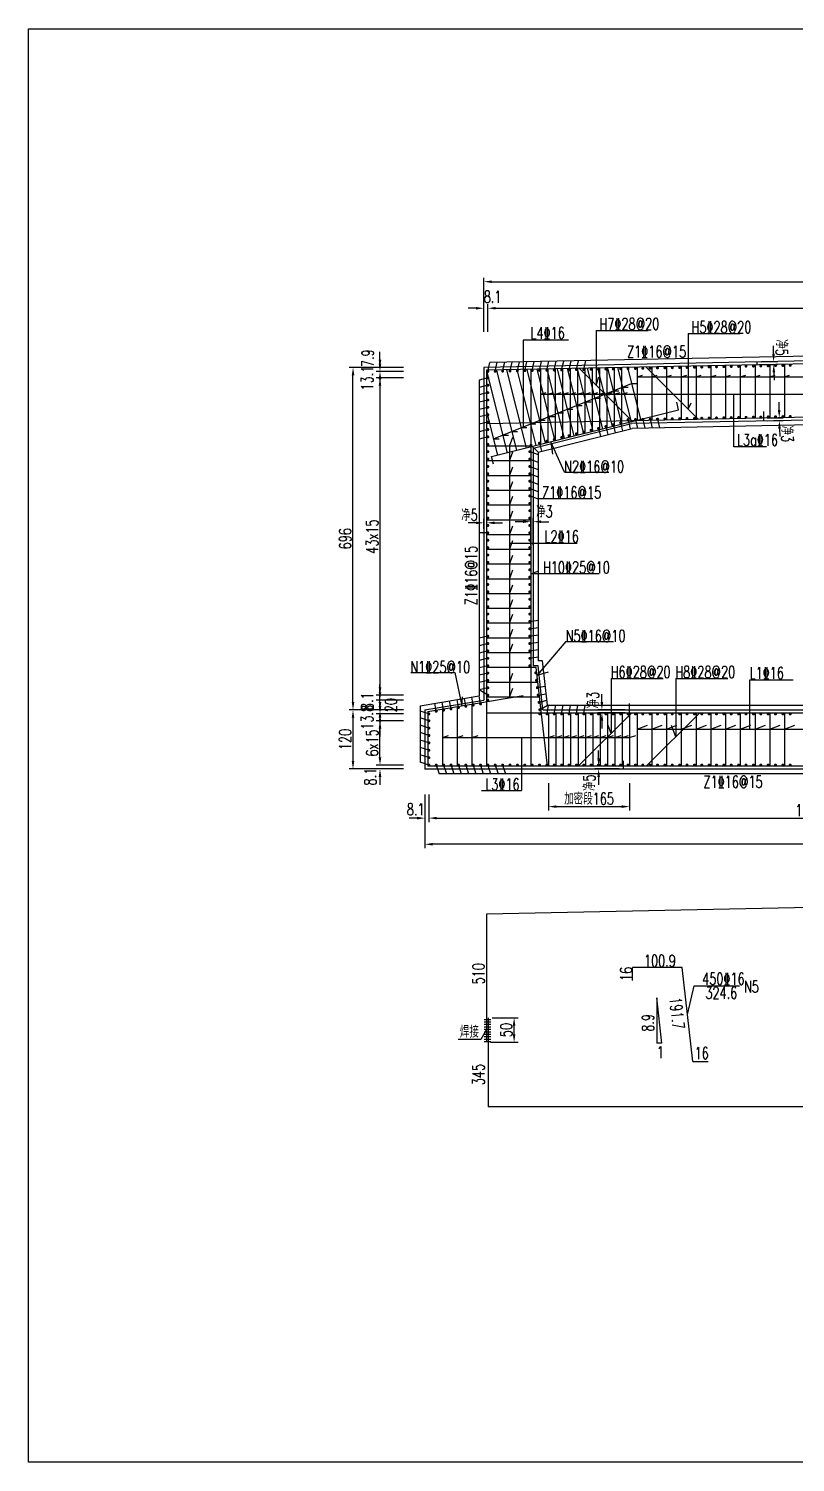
# Model space of a CAD drawing. Header units: millimetres. Extents: x -615 to 27787, y -21564 to 7677.
# Drawn here: x -615 to 945, y -184 to 2729 of the extents above; entities that cross this region are included whole.
import ezdxf

# ---------------------------------------------------------------- set-up
doc = ezdxf.new("R2010")
doc.units = ezdxf.units.MM
doc.header["$LTSCALE"] = 0.25
for name, color, linetype in [('填充', 8, 'Continuous'), ('文字', 7, 'Continuous'), ('标注', 7, 'Continuous'), ('次轮廓线', 7, 'Continuous'), ('钢筋', 1, 'Continuous')]:
    doc.layers.add(name, color=color, linetype=linetype)
doc.styles.get("Standard").update_dxf_attribs({"font": 'simplex1.shx', "width": 0.7, "bigfont": 'hztxt.shx'})
doc.dimstyles.new('80', dxfattribs={"dimscale": 8, "dimtxt": 3, "dimasz": 2, "dimexe": 1, "dimexo": 1, "dimgap": 0.5, "dimtad": 1, "dimdec": 1, "dimdsep": 46, "dimtxsty": 'Standard', "dimcen": 0.5, "dimadec": 0, "dimazin": 0, "dimtfac": 1, "dimtdec": 1, "dimtofl": 0, "dimtmove": 2, "dimatfit": 3, "dimfxl": 0, "dimtolj": 1, "dimtzin": 0, "dimarcsym": 0})

# ---------------------------------------------------------------- blocks, each defined once
blk = doc.blocks.new('点筋')
at = {"layer": '钢筋', "const_width": 3}
blk.add_lwpolyline([(-1.5, 0, 1), (1.5, 0, 1)], format="xyb", close=True, dxfattribs=at)
blk = doc.blocks.new('*D2')
at = {"layer": 'Defpoints', "color": 0}
for p in [(191.1, 1224.8), (199.2, 1232.8), (199.2, 1125)]:
    blk.add_point(p, dxfattribs=at)
at = {"layer": '标注', "color": 0, "lineweight": -2}
for p, q in [((191.1, 1173), (191.1, 1117)), ((199.2, 1173), (199.2, 1117)), ((175.1, 1125), (159.1, 1125)), ((215.2, 1125), (231.2, 1125))]:
    blk.add_line(p, q, dxfattribs=at)
at = {"layer": '标注', "color": 0}
for points in [[(175.1, 1127.6), (175.1, 1122.3), (191.1, 1125)], [(215.2, 1127.6), (215.2, 1122.3), (199.2, 1125)]]:
    blk.add_solid(points, dxfattribs=at)
at = {"layer": '标注', "color": 0, "insert": (172.4, 1142.9), "char_height": 24, "attachment_point": 5}
blk.add_mtext('\\A1;8.1', dxfattribs=at)
blk = doc.blocks.new('*D3')
at = {"layer": 'Defpoints', "color": 0}
for p in [(199.2, 1232.8), (1774.2, 1232.8), (1774.2, 1125)]:
    blk.add_point(p, dxfattribs=at)
at = {"layer": '标注', "color": 0, "lineweight": -2}
for p, q in [((199.2, 1173), (199.2, 1117)), ((1774.2, 1173), (1774.2, 1117)), ((215.2, 1125), (1758.2, 1125))]:
    blk.add_line(p, q, dxfattribs=at)
at = {"layer": '标注', "color": 0}
for points in [[(215.2, 1127.6), (215.2, 1122.3), (199.2, 1125)], [(1758.2, 1127.6), (1758.2, 1122.3), (1774.2, 1125)]]:
    blk.add_solid(points, dxfattribs=at)
at = {"layer": '标注', "color": 0, "insert": (986.7, 1141), "char_height": 24, "attachment_point": 5}
blk.add_mtext('\\A1;105x15', dxfattribs=at)
blk = doc.blocks.new('*D5')
at = {"layer": 'Defpoints', "color": 0}
for p in [(191.1, 1224.8), (1786.1, 1224.8), (191.1, 1071.8)]:
    blk.add_point(p, dxfattribs=at)
at = {"layer": '标注', "color": 0, "lineweight": -2}
for p, q in [((191.1, 1119.8), (191.1, 1063.8)), ((1786.1, 1119.8), (1786.1, 1063.8)), ((1770.1, 1071.8), (207.1, 1071.8))]:
    blk.add_line(p, q, dxfattribs=at)
at = {"layer": '标注', "color": 0}
for points in [[(207.1, 1074.5), (207.1, 1069.1), (191.1, 1071.8)], [(1770.1, 1074.5), (1770.1, 1069.1), (1786.1, 1071.8)]]:
    blk.add_solid(points, dxfattribs=at)
at = {"layer": '标注', "color": 0, "insert": (988.6, 1087.8), "char_height": 24, "attachment_point": 5}
blk.add_mtext('\\A1;1595', dxfattribs=at)
blk = doc.blocks.new('*D6')
at = {"layer": 'Defpoints', "color": 0}
for p in [(99.7, 1232.8), (191.1, 1224.8), (199.2, 1232.8)]:
    blk.add_point(p, dxfattribs=at)
at = {"layer": '标注', "color": 0, "lineweight": -2}
for p, q in [((99.7, 1248.8), (99.7, 1264.8)), ((147.7, 1232.8), (91.7, 1232.8)), ((147.7, 1224.8), (91.7, 1224.8)), ((99.7, 1208.8), (99.7, 1192.8))]:
    blk.add_line(p, q, dxfattribs=at)
at = {"layer": '标注', "color": 0}
for points in [[(97, 1248.8), (102.4, 1248.8), (99.7, 1232.8)], [(97, 1208.8), (102.4, 1208.8), (99.7, 1224.8)]]:
    blk.add_solid(points, dxfattribs=at)
at = {"layer": '标注', "color": 0, "insert": (79.9, 1209.2), "char_height": 24, "attachment_point": 5, "rotation": 90}
blk.add_mtext('\\A1;8.1', dxfattribs=at)
blk = doc.blocks.new('*D7')
at = {"layer": 'Defpoints', "color": 0}
for p in [(191.1, 1344.8), (44.8, 1224.8), (191.1, 1224.8)]:
    blk.add_point(p, dxfattribs=at)
at = {"layer": '标注', "color": 0, "lineweight": -2}
for p, q in [((92.8, 1344.8), (36.8, 1344.8)), ((44.8, 1328.8), (44.8, 1240.8)), ((92.8, 1224.8), (36.8, 1224.8))]:
    blk.add_line(p, q, dxfattribs=at)
at = {"layer": '标注', "color": 0}
for points in [[(42.2, 1328.8), (47.5, 1328.8), (44.8, 1344.8)], [(42.2, 1240.8), (47.5, 1240.8), (44.8, 1224.8)]]:
    blk.add_solid(points, dxfattribs=at)
at = {"layer": '标注', "color": 0, "insert": (28.8, 1284.8), "char_height": 24, "attachment_point": 5, "rotation": 90}
blk.add_mtext('\\A1;120', dxfattribs=at)
blk = doc.blocks.new('*D8')
at = {"layer": 'Defpoints', "color": 0}
for p in [(319.2, 2161.2), (311.1, 2040.8), (319.2, 2032.8)]:
    blk.add_point(p, dxfattribs=at)
at = {"layer": '标注', "color": 0, "lineweight": -2}
for p, q in [((295.1, 2161.2), (279.1, 2161.2)), ((311.1, 2113.2), (311.1, 2169.2)), ((319.2, 2113.2), (319.2, 2169.2)), ((335.2, 2161.2), (351.2, 2161.2))]:
    blk.add_line(p, q, dxfattribs=at)
at = {"layer": '标注', "color": 0}
for points in [[(295.1, 2163.9), (295.1, 2158.6), (311.1, 2161.2)], [(335.2, 2163.9), (335.2, 2158.6), (319.2, 2161.2)]]:
    blk.add_solid(points, dxfattribs=at)
at = {"layer": '标注', "color": 0, "insert": (328.8, 2184.5), "char_height": 24, "attachment_point": 5}
blk.add_mtext('\\A1;8.1', dxfattribs=at)
blk = doc.blocks.new('*D9')
at = {"layer": 'Defpoints', "color": 0}
for p in [(1774.2, 2161.2), (1774.2, 2061.9), (319.2, 2032.8)]:
    blk.add_point(p, dxfattribs=at)
at = {"layer": '标注', "color": 0, "lineweight": -2}
for p, q in [((319.2, 2113.2), (319.2, 2169.2)), ((335.2, 2161.2), (1758.2, 2161.2)), ((1774.2, 2113.2), (1774.2, 2169.2))]:
    blk.add_line(p, q, dxfattribs=at)
at = {"layer": '标注', "color": 0}
for points in [[(335.2, 2163.9), (335.2, 2158.6), (319.2, 2161.2)], [(1758.2, 2163.9), (1758.2, 2158.6), (1774.2, 2161.2)]]:
    blk.add_solid(points, dxfattribs=at)
at = {"layer": '标注', "color": 0, "insert": (1046.7, 2177.2), "char_height": 24, "attachment_point": 5}
blk.add_mtext('\\A1;97x15', dxfattribs=at)
blk = doc.blocks.new('*D11')
at = {"layer": 'Defpoints', "color": 0}
for p in [(1786.1, 2215.2), (1786.1, 2070.3), (311.1, 2040.8)]:
    blk.add_point(p, dxfattribs=at)
at = {"layer": '标注', "color": 0, "lineweight": -2}
for p, q in [((311.1, 2167.2), (311.1, 2223.2)), ((327.1, 2215.2), (1770.1, 2215.2)), ((1786.1, 2167.2), (1786.1, 2223.2))]:
    blk.add_line(p, q, dxfattribs=at)
at = {"layer": '标注', "color": 0}
for points in [[(327.1, 2217.8), (327.1, 2212.5), (311.1, 2215.2)], [(1770.1, 2217.8), (1770.1, 2212.5), (1786.1, 2215.2)]]:
    blk.add_solid(points, dxfattribs=at)
at = {"layer": '标注', "color": 0, "insert": (1048.6, 2231.2), "char_height": 24, "attachment_point": 5}
blk.add_mtext('\\A1;2950/2=1475', dxfattribs=at)
blk = doc.blocks.new('*D12')
at = {"layer": 'Defpoints', "color": 0}
for p in [(99.7, 2040.8), (311.1, 2040.8), (319.2, 2032.8)]:
    blk.add_point(p, dxfattribs=at)
at = {"layer": '标注', "color": 0, "lineweight": -2}
for p, q in [((99.7, 2056.8), (99.7, 2072.8)), ((147.7, 2040.8), (91.7, 2040.8)), ((147.7, 2032.8), (91.7, 2032.8)), ((99.7, 2016.8), (99.7, 2000.8))]:
    blk.add_line(p, q, dxfattribs=at)
at = {"layer": '标注', "color": 0}
for points in [[(97, 2056.8), (102.4, 2056.8), (99.7, 2040.8)], [(97, 2016.8), (102.4, 2016.8), (99.7, 2032.8)]]:
    blk.add_solid(points, dxfattribs=at)
at = {"layer": '标注', "color": 0, "insert": (74.7, 2059.7), "char_height": 24, "attachment_point": 5, "rotation": 90}
blk.add_mtext('\\A1;7.9', dxfattribs=at)
blk = doc.blocks.new('*D13')
at = {"layer": 'Defpoints', "color": 0}
for p in [(319, 2019.7), (99.7, 1374.7), (319, 1374.7)]:
    blk.add_point(p, dxfattribs=at)
at = {"layer": '标注', "color": 0, "lineweight": -2}
for p, q in [((147.7, 2019.7), (91.7, 2019.7)), ((99.7, 2003.7), (99.7, 1390.7)), ((147.7, 1374.7), (91.7, 1374.7))]:
    blk.add_line(p, q, dxfattribs=at)
at = {"layer": '标注', "color": 0}
for points in [[(97, 2003.7), (102.4, 2003.7), (99.7, 2019.7)], [(97, 1390.7), (102.4, 1390.7), (99.7, 1374.7)]]:
    blk.add_solid(points, dxfattribs=at)
at = {"layer": '标注', "color": 0, "insert": (83.7, 1697.2), "char_height": 24, "attachment_point": 5, "rotation": 90}
blk.add_mtext('\\A1;43x15', dxfattribs=at)
blk = doc.blocks.new('*D14')
at = {"layer": 'Defpoints', "color": 0}
for p in [(99.7, 2032.8), (319, 2019.7), (319.2, 2032.8)]:
    blk.add_point(p, dxfattribs=at)
at = {"layer": '标注', "color": 0, "lineweight": -2}
for p, q in [((99.7, 2048.8), (99.7, 2064.8)), ((147.7, 2032.8), (91.7, 2032.8)), ((147.7, 2019.7), (91.7, 2019.7)), ((99.7, 2003.7), (99.7, 1987.7))]:
    blk.add_line(p, q, dxfattribs=at)
at = {"layer": '标注', "color": 0}
for points in [[(97, 2048.8), (102.4, 2048.8), (99.7, 2032.8)], [(97, 2003.7), (102.4, 2003.7), (99.7, 2019.7)]]:
    blk.add_solid(points, dxfattribs=at)
at = {"layer": '标注', "color": 0, "insert": (73.7, 2019.3), "char_height": 24, "attachment_point": 5, "rotation": 90}
blk.add_mtext('\\A1;13.1', dxfattribs=at)
blk = doc.blocks.new('*D15')
at = {"layer": 'Defpoints', "color": 0}
for p in [(44.8, 2040.8), (311.1, 2040.8), (191.1, 1344.8)]:
    blk.add_point(p, dxfattribs=at)
at = {"layer": '标注', "color": 0, "lineweight": -2}
for p, q in [((92.8, 2040.8), (36.8, 2040.8)), ((44.8, 1360.8), (44.8, 2024.8)), ((92.8, 1344.8), (36.8, 1344.8))]:
    blk.add_line(p, q, dxfattribs=at)
at = {"layer": '标注', "color": 0}
for points in [[(42.2, 2024.8), (47.5, 2024.8), (44.8, 2040.8)], [(42.2, 1360.8), (47.5, 1360.8), (44.8, 1344.8)]]:
    blk.add_solid(points, dxfattribs=at)
at = {"layer": '标注', "color": 0, "insert": (28.8, 1692.8), "char_height": 24, "attachment_point": 5, "rotation": 90}
blk.add_mtext('\\A1;696', dxfattribs=at)
blk = doc.blocks.new('*D16')
at = {"layer": 'Defpoints', "color": 0}
for p in [(866.8, 2051.9), (867, 2046.3), (900.5, 2047)]:
    blk.add_point(p, dxfattribs=at)
at = {"layer": '标注', "color": 0, "lineweight": -2}
for p, q in [((900.1, 2068.5), (899.8, 2084.5)), ((874.8, 2052), (908.4, 2052.7)), ((874.9, 2046.5), (908.5, 2047.1)), ((900.9, 2031), (901.2, 2015))]:
    blk.add_line(p, q, dxfattribs=at)
at = {"layer": '标注', "color": 0}
for points in [[(902.8, 2068.6), (897.4, 2068.5), (900.4, 2052.5)], [(903.5, 2031), (898.2, 2030.9), (900.5, 2047)]]:
    blk.add_solid(points, dxfattribs=at)
at = {"layer": '标注', "color": 0, "insert": (917, 2081.4), "char_height": 24, "attachment_point": 5, "rotation": 271.1458}
blk.add_mtext('\\A1;净5', dxfattribs=at)
blk = doc.blocks.new('*D17')
at = {"layer": 'Defpoints', "color": 0}
for p in [(316.7, 1725.1), (311.1, 1704.7), (316.7, 1704.7)]:
    blk.add_point(p, dxfattribs=at)
at = {"layer": '标注', "color": 0, "lineweight": -2}
for p, q in [((295.1, 1725.1), (279.1, 1725.1)), ((311.1, 1712.7), (311.1, 1733.1)), ((316.7, 1712.7), (316.7, 1733.1)), ((332.7, 1725.1), (348.7, 1725.1))]:
    blk.add_line(p, q, dxfattribs=at)
at = {"layer": '标注', "color": 0}
for points in [[(295.1, 1727.7), (295.1, 1722.4), (311.1, 1725.1)], [(332.7, 1727.7), (332.7, 1722.4), (316.7, 1725.1)]]:
    blk.add_solid(points, dxfattribs=at)
at = {"layer": '标注', "color": 0, "insert": (281.6, 1741.2), "char_height": 24, "attachment_point": 5}
blk.add_mtext('\\A1;净5', dxfattribs=at)
blk = doc.blocks.new('*D18')
at = {"layer": 'Defpoints', "color": 0}
for p in [(544.4, 1224.8), (594.2, 1230.3), (594.2, 1224.8)]:
    blk.add_point(p, dxfattribs=at)
at = {"layer": '标注', "color": 0, "lineweight": -2}
for p, q in [((544.4, 1246.3), (544.4, 1262.3)), ((586.2, 1230.3), (536.4, 1230.3)), ((586.2, 1224.8), (536.4, 1224.8)), ((544.4, 1208.8), (544.4, 1192.8))]:
    blk.add_line(p, q, dxfattribs=at)
at = {"layer": '标注', "color": 0}
for points in [[(541.8, 1246.3), (547.1, 1246.3), (544.4, 1230.3)], [(541.8, 1208.8), (547.1, 1208.8), (544.4, 1224.8)]]:
    blk.add_solid(points, dxfattribs=at)
at = {"layer": '标注', "color": 0, "insert": (525.4, 1196.9), "char_height": 24, "attachment_point": 5, "rotation": 90}
blk.add_mtext('\\A1;净5', dxfattribs=at)
blk = doc.blocks.new('*D19')
at = {"layer": 'Defpoints', "color": 0}
for p in [(551.1, 1344.8), (606.4, 1344.8), (606.4, 1339.2)]:
    blk.add_point(p, dxfattribs=at)
at = {"layer": '标注', "color": 0, "lineweight": -2}
for p, q in [((551.1, 1360.8), (551.1, 1376.8)), ((598.4, 1344.8), (543.1, 1344.8)), ((598.4, 1339.2), (543.1, 1339.2)), ((551.1, 1323.2), (551.1, 1307.2))]:
    blk.add_line(p, q, dxfattribs=at)
at = {"layer": '标注', "color": 0}
for points in [[(548.4, 1360.8), (553.7, 1360.8), (551.1, 1344.8)], [(548.4, 1323.2), (553.7, 1323.2), (551.1, 1339.2)]]:
    blk.add_solid(points, dxfattribs=at)
at = {"layer": '标注', "color": 0, "insert": (532.9, 1364.8), "char_height": 24, "attachment_point": 5, "rotation": 90}
blk.add_mtext('\\A1;净3', dxfattribs=at)
blk = doc.blocks.new('*D20')
at = {"layer": 'Defpoints', "color": 0}
for p in [(406.8, 1727.4), (406.8, 1430.8), (411.1, 1434.8)]:
    blk.add_point(p, dxfattribs=at)
at = {"layer": '标注', "color": 0, "lineweight": -2}
for p, q in [((390.8, 1727.4), (374.8, 1727.4)), ((406.8, 1679.4), (406.8, 1735.4)), ((411.1, 1679.4), (411.1, 1735.4)), ((427.1, 1727.4), (443.1, 1727.4))]:
    blk.add_line(p, q, dxfattribs=at)
at = {"layer": '标注', "color": 0}
for points in [[(390.8, 1730.1), (390.8, 1724.8), (406.8, 1727.4)], [(427.1, 1730.1), (427.1, 1724.8), (411.1, 1727.4)]]:
    blk.add_solid(points, dxfattribs=at)
at = {"layer": '标注', "color": 0, "insert": (434.1, 1748), "char_height": 24, "attachment_point": 5}
blk.add_mtext('\\A1;净3', dxfattribs=at)
blk = doc.blocks.new('*D21')
at = {"layer": 'Defpoints', "color": 0}
for p in [(879.9, 1937.7), (880, 1932.1), (912, 1932.8)]:
    blk.add_point(p, dxfattribs=at)
at = {"layer": '标注', "color": 0, "lineweight": -2}
for p, q in [((911.6, 1954.4), (911.3, 1970.4)), ((887.9, 1937.9), (919.9, 1938.5)), ((888, 1932.3), (920, 1932.9)), ((912.4, 1916.8), (912.7, 1900.8))]:
    blk.add_line(p, q, dxfattribs=at)
at = {"layer": '标注', "color": 0}
for points in [[(914.3, 1954.4), (908.9, 1954.3), (911.9, 1938.4)], [(915, 1916.8), (909.7, 1916.7), (912, 1932.8)]]:
    blk.add_solid(points, dxfattribs=at)
at = {"layer": '标注', "color": 0, "insert": (928.2, 1905.8), "char_height": 24, "attachment_point": 5, "rotation": 271.1458}
blk.add_mtext('\\A1;净3', dxfattribs=at)
blk = doc.blocks.new('*D24')
at = {"color": 0, "lineweight": -2}
for p, q in [((147.7, 1322.8), (91.7, 1322.8)), ((99.7, 1248.8), (99.7, 1306.8)), ((147.7, 1232.8), (91.7, 1232.8))]:
    blk.add_line(p, q, dxfattribs=at)
at = {"color": 0}
for points in [[(97, 1306.8), (102.4, 1306.8), (99.7, 1322.8)], [(97, 1248.8), (102.4, 1248.8), (99.7, 1232.8)]]:
    blk.add_solid(points, dxfattribs=at)
at = {"layer": 'Defpoints', "color": 0}
for p in [(99.7, 1322.8), (199.2, 1322.8), (199.2, 1232.8)]:
    blk.add_point(p, dxfattribs=at)
at = {"color": 0, "insert": (83.7, 1277.8), "char_height": 24, "attachment_point": 5, "rotation": 90}
blk.add_mtext('\\A1;6x15', dxfattribs=at)
blk = doc.blocks.new('*D25')
at = {"color": 0, "lineweight": -2}
for p, q in [((99.7, 1352.7), (99.7, 1368.7)), ((147.7, 1336.7), (91.7, 1336.7)), ((147.7, 1322.8), (91.7, 1322.8)), ((99.7, 1306.8), (99.7, 1290.8))]:
    blk.add_line(p, q, dxfattribs=at)
at = {"color": 0}
for points in [[(97, 1352.7), (102.4, 1352.7), (99.7, 1336.7)], [(97, 1306.8), (102.4, 1306.8), (99.7, 1322.8)]]:
    blk.add_solid(points, dxfattribs=at)
at = {"layer": 'Defpoints', "color": 0}
for p in [(99.7, 1336.7), (199.2, 1336.7), (199.2, 1322.8)]:
    blk.add_point(p, dxfattribs=at)
at = {"color": 0, "insert": (73.7, 1329.8), "char_height": 24, "attachment_point": 5, "rotation": 90}
blk.add_mtext('\\A1;13.8', dxfattribs=at)
blk = doc.blocks.new('*D26')
at = {"color": 0, "lineweight": -2}
for p, q in [((99.7, 1360.8), (99.7, 1376.8)), ((147.7, 1344.8), (91.7, 1344.8)), ((147.7, 1336.7), (91.7, 1336.7)), ((99.7, 1320.7), (99.7, 1304.7))]:
    blk.add_line(p, q, dxfattribs=at)
at = {"color": 0}
for points in [[(97, 1360.8), (102.4, 1360.8), (99.7, 1344.8)], [(97, 1320.7), (102.4, 1320.7), (99.7, 1336.7)]]:
    blk.add_solid(points, dxfattribs=at)
at = {"layer": 'Defpoints', "color": 0}
for p in [(99.7, 1344.8), (191.1, 1344.8), (199.2, 1336.7)]:
    blk.add_point(p, dxfattribs=at)
at = {"color": 0, "insert": (73.7, 1362.5), "char_height": 24, "attachment_point": 5, "rotation": 90}
blk.add_mtext('\\A1;8.1', dxfattribs=at)
blk = doc.blocks.new('*D27')
at = {"color": 0, "lineweight": -2}
for p, q in [((99.7, 1380.7), (99.7, 1396.7)), ((147.7, 1364.7), (91.7, 1364.7)), ((147.7, 1344.8), (91.7, 1344.8)), ((99.7, 1328.8), (99.7, 1312.8))]:
    blk.add_line(p, q, dxfattribs=at)
at = {"color": 0}
for points in [[(97, 1380.7), (102.4, 1380.7), (99.7, 1364.7)], [(97, 1328.8), (102.4, 1328.8), (99.7, 1344.8)]]:
    blk.add_solid(points, dxfattribs=at)
at = {"layer": 'Defpoints', "color": 0}
for p in [(99.7, 1364.7), (191.1, 1344.8), (319, 1364.7)]:
    blk.add_point(p, dxfattribs=at)
at = {"color": 0, "insert": (122.1, 1354.7), "char_height": 24, "attachment_point": 5, "rotation": 90}
blk.add_mtext('\\A1;20', dxfattribs=at)
blk = doc.blocks.new('*D31')
at = {"color": 0, "lineweight": -2}
for p, q in [((327.8, 719.3), (380.5, 719.3)), ((372.5, 685.3), (372.5, 703.3)), ((324.7, 669.3), (380.5, 669.3))]:
    blk.add_line(p, q, dxfattribs=at)
at = {"color": 0}
for points in [[(369.8, 703.3), (375.1, 703.3), (372.5, 719.3)], [(369.8, 685.3), (375.1, 685.3), (372.5, 669.3)]]:
    blk.add_solid(points, dxfattribs=at)
at = {"layer": 'Defpoints', "color": 0}
for p in [(319.8, 719.3), (372.5, 719.3), (316.7, 669.3)]:
    blk.add_point(p, dxfattribs=at)
at = {"color": 0, "insert": (356.5, 694.3), "char_height": 24, "attachment_point": 5, "rotation": 90}
blk.add_mtext('\\A1;50', dxfattribs=at)
blk = doc.blocks.new('*D64')
at = {"color": 0, "lineweight": -2}
for p, q in [((442.5, 1196.3), (442.5, 1140.3)), ((607.5, 1196.3), (607.5, 1140.3)), ((458.5, 1148.3), (591.5, 1148.3))]:
    blk.add_line(p, q, dxfattribs=at)
at = {"color": 0}
for points in [[(458.5, 1151), (458.5, 1145.7), (442.5, 1148.3)], [(591.5, 1151), (591.5, 1145.7), (607.5, 1148.3)]]:
    blk.add_solid(points, dxfattribs=at)
at = {"layer": 'Defpoints', "color": 0}
for p in [(442.5, 1230.3), (607.5, 1230.3), (607.5, 1148.3)]:
    blk.add_point(p, dxfattribs=at)
at = {"color": 0, "insert": (525, 1164.3), "char_height": 24, "attachment_point": 5}
blk.add_mtext('\\A1;加密段165', dxfattribs=at)

msp = doc.modelspace()

# ---------------------------------------------------------------- linework, layer by layer
for p, q in [((539.29, 2115.95), (539.29, 2005.01)), ((539.29, 2115.95), (645.13, 2115.95)), ((726.55, 2109.56), (832.38, 2109.56)), ((726.55, 2109.56), (726.55, 1956.33)), ((1778.32, 2080.1), (323.32, 2051)), ((391.23, 2096.56), (391.23, 1920.37)), ((483.07, 2096.56), (391.23, 2096.56)), ((319.18, 2032.84), (323.32, 2051)), ((334.18, 2033.14), (338.32, 2051.3)), ((349.18, 2033.44), (353.32, 2051.6)), ((364.18, 2033.74), (368.32, 2051.9)), ((379.18, 2034.04), (383.32, 2052.2)), ((394.18, 2034.34), (398.32, 2052.5)), ((409.18, 2034.64), (413.32, 2052.8)), ((424.18, 2034.94), (428.32, 2053.1)), ((439.18, 2035.24), (443.32, 2053.4)), ((454.18, 2035.54), (458.32, 2053.7)), ((469.18, 2035.84), (473.32, 2054)), ((484.18, 2036.14), (488.32, 2054.3)), ((499.18, 2036.44), (503.32, 2054.6)), ((514.18, 2036.74), (518.32, 2054.9)), ((319.05, 2019.74), (301.1, 2015.37)), ((301.1, 2015.37), (301.1, 1373.23)), ((539.29, 2005.01), (544.65, 2021.54)), ((622.51, 2021.86), (633.56, 2025.27)), ((622.51, 2021.86), (1552.51, 2021.86)), ((652.51, 2021.86), (663.56, 2025.27)), ((681.87, 2021.86), (692.92, 2025.27)), ((712.51, 2021.86), (723.56, 2025.27)), ((741.87, 2021.86), (752.92, 2025.27)), ((772.51, 2021.86), (783.56, 2025.27)), ((801.87, 2021.86), (812.92, 2025.27)), ((832.51, 2021.86), (843.56, 2025.27)), ((861.87, 2021.86), (872.92, 2025.27)), ((892.51, 2021.86), (903.56, 2025.27)), ((921.87, 2021.86), (932.92, 2025.27)), ((319.05, 2004.74), (301.1, 2000.37)), ((319.05, 1989.74), (301.1, 1985.37)), ((330.48, 1896.07), (611.6, 2008.52)), ((426.87, 1986.67), (437.92, 1990.08)), ((426.87, 1986.67), (1741.24, 1986.67)), ((441.87, 1986.67), (452.92, 1990.08)), ((456.87, 1986.67), (467.92, 1990.08)), ((471.87, 1986.67), (482.92, 1990.08)), ((486.87, 1986.67), (497.92, 1990.08)), ((501.87, 1986.67), (512.92, 1990.08)), ((516.87, 1986.67), (527.92, 1990.08)), ((531.87, 1986.67), (542.92, 1990.08)), ((546.87, 1986.67), (557.92, 1990.08)), ((555.38, 1986.03), (566.95, 1986.03)), ((561.87, 1986.67), (572.92, 1990.08)), ((574.12, 1993.52), (585.7, 1993.52)), ((576.87, 1986.67), (587.92, 1990.08)), ((591.87, 1986.67), (602.92, 1990.08)), ((592.86, 2001.02), (604.44, 2001.02)), ((611.6, 2008.52), (623.18, 2008.52)), ((819.55, 1879.79), (819.55, 1986.67)), ((319.05, 1974.74), (301.1, 1970.37)), ((319.05, 1959.74), (301.1, 1955.37)), ((480.24, 1955.97), (491.82, 1955.97)), ((499.15, 1963.54), (510.73, 1963.54)), ((517.72, 1970.96), (529.3, 1970.96)), ((536.64, 1978.53), (548.21, 1978.53)), ((726.55, 1956.33), (732.57, 1968.96)), ((319.05, 1944.74), (301.1, 1940.37)), ((319.05, 1929.74), (301.1, 1925.37)), ((405.27, 1925.99), (416.85, 1925.99)), ((424.19, 1933.55), (435.76, 1933.55)), ((442.76, 1940.98), (454.33, 1940.98)), ((461.67, 1948.54), (473.25, 1948.54)), ((574.18, 1924.66), (578.29, 1908.25)), ((589.18, 1928.41), (593.29, 1912)), ((604.18, 1934.7), (608.76, 1915.87)), ((1545.21, 1935.44), (612.43, 1916.78)), ((619.18, 1935), (623.55, 1917.01)), ((634.18, 1935.3), (638.55, 1917.31)), ((649.18, 1935.6), (653.55, 1917.61)), ((664.18, 1935.9), (668.55, 1917.91)), ((319.05, 1914.74), (301.1, 1910.37)), ((319.05, 1899.74), (301.1, 1895.37)), ((330.48, 1896.07), (342.06, 1896.07)), ((349.22, 1903.56), (360.8, 1903.56)), ((363.15, 1880.84), (370.04, 1899.24)), ((367.79, 1910.99), (379.37, 1910.99)), ((386.7, 1918.56), (398.28, 1918.56)), ((421.1, 1868.95), (612.43, 1916.78)), ((544.18, 1917.16), (548.29, 1900.75)), ((559.18, 1920.91), (563.29, 1904.5)), ((363.15, 1880.84), (363.15, 1370.84)), ((363.15, 1850.84), (370.04, 1869.24)), ((404.35, 1869.74), (421.1, 1863.71)), ((421.1, 1868.95), (406.85, 1882.83)), ((421.1, 1868.95), (421.1, 1444.76)), ((424.18, 1887.16), (428.29, 1870.75)), ((475.23, 1828.25), (447, 1889.77)), ((447, 1889.77), (450.35, 1864.88)), ((885.85, 1879.79), (819.55, 1879.79)), ((363.15, 1820.84), (370.04, 1839.24)), ((404.35, 1854.74), (421.1, 1848.71)), ((404.35, 1839.74), (421.1, 1833.71)), ((363.15, 1790.84), (370.04, 1809.24)), ((404.35, 1824.74), (421.1, 1818.71)), ((404.35, 1809.74), (421.1, 1803.71)), ((475.23, 1828.25), (565.22, 1828.25)), ((363.15, 1760.84), (370.04, 1779.24)), ((404.35, 1794.74), (421.1, 1788.71)), ((404.35, 1779.74), (421.1, 1773.71)), ((363.15, 1730.84), (370.04, 1749.24)), ((532.87, 1773.71), (421.1, 1773.71)), ((363.15, 1700.84), (370.04, 1719.24)), ((363.15, 1670.84), (370.04, 1689.24)), ((500.44, 1683.27), (363.15, 1683.27)), ((363.15, 1640.84), (370.04, 1659.24)), ((363.15, 1610.84), (370.04, 1629.24)), ((406.85, 1621.38), (422.91, 1627.86)), ((545.37, 1621.38), (406.85, 1621.38)), ((363.15, 1580.84), (370.04, 1599.24)), ((363.15, 1550.84), (370.04, 1569.24)), ((363.15, 1520.84), (370.04, 1539.24)), ((404.35, 1524.74), (421.1, 1527.49)), ((319.05, 1494.74), (301.1, 1490.37)), ((363.15, 1490.84), (370.04, 1509.24)), ((404.35, 1509.74), (421.1, 1512.49)), ((404.35, 1494.74), (421.1, 1497.49)), ((319.05, 1479.74), (301.1, 1475.37)), ((319.05, 1464.74), (301.1, 1460.37)), ((363.15, 1460.84), (370.04, 1479.24)), ((404.35, 1479.74), (421.1, 1482.49)), ((404.35, 1464.74), (421.1, 1467.49)), ((477.42, 1484.2), (419.34, 1415.37)), ((477.42, 1484.2), (574.61, 1484.2)), ((319.05, 1449.74), (301.1, 1445.37)), ((319.05, 1434.74), (301.1, 1430.37)), ((404.35, 1449.74), (421.1, 1452.49)), ((421.1, 1434.76), (411.1, 1434.76)), ((430.04, 1444.76), (421.1, 1444.76)), ((440.16, 1354.76), (430.04, 1444.76)), ((162.14, 1420.85), (252.14, 1420.85)), ((252.14, 1420.85), (265.89, 1353.25)), ((319.05, 1419.74), (301.1, 1415.37)), ((319.05, 1404.74), (301.1, 1400.37)), ((363.15, 1400.84), (370.04, 1419.24)), ((419.34, 1415.37), (442.19, 1422.47)), ((569.81, 1408.62), (569.81, 1297.05)), ((569.81, 1408.62), (675.64, 1408.62)), ((701.23, 1408.62), (701.23, 1290.46)), ((701.23, 1408.62), (807.06, 1408.62)), ((939.83, 1405.13), (851.28, 1405.13)), ((851.28, 1405.13), (851.28, 1305.76)), ((181.1, 1353.23), (301.1, 1373.23)), ((265.89, 1353.25), (267.66, 1371.17)), ((289.18, 1354.6), (286.48, 1370.8)), ((319.05, 1389.74), (301.1, 1385.37)), ((319.05, 1374.74), (301.1, 1385.37)), ((304.18, 1357.1), (301.1, 1373.23)), ((363.15, 1370.84), (370.04, 1389.24)), ((419.72, 1390.13), (435.88, 1392.79)), ((421.4, 1375.13), (437.57, 1377.79)), ((181.1, 1353.23), (181.1, 1238.63)), ((199.18, 1336.68), (181.1, 1342.47)), ((214.18, 1342.1), (211.48, 1358.3)), ((229.18, 1344.6), (226.48, 1360.8)), ((244.18, 1347.1), (241.1, 1363.23)), ((259.18, 1349.6), (256.48, 1365.8)), ((274.18, 1352.1), (271.48, 1368.3)), ((423.09, 1360.13), (439.03, 1364.76)), ((424.77, 1345.13), (440.16, 1354.76)), ((439.56, 1336.68), (442.52, 1354.76)), ((440.16, 1354.76), (1544.87, 1354.76)), ((454.18, 1336.68), (457.15, 1354.76)), ((469.18, 1336.68), (472.15, 1354.76)), ((484.18, 1336.68), (487.15, 1354.76)), ((499.18, 1336.68), (502.15, 1354.76)), ((514.18, 1336.68), (517.15, 1354.76)), ((199.18, 1322.84), (181.1, 1328.63)), ((199.18, 1307.84), (181.1, 1313.63)), ((569.81, 1297.05), (563.86, 1312.93)), ((622.51, 1305.76), (643.73, 1313.57)), ((652.51, 1305.76), (673.73, 1313.57)), ((682.51, 1305.76), (703.73, 1313.57)), ((701.23, 1290.46), (692.72, 1313.08)), ((712.51, 1305.76), (733.73, 1313.57)), ((742.51, 1305.76), (763.73, 1313.57)), ((772.51, 1305.76), (793.73, 1313.57)), ((802.51, 1305.76), (823.73, 1313.57)), ((832.51, 1305.76), (853.73, 1313.57)), ((862.51, 1305.76), (883.73, 1313.57)), ((892.51, 1305.76), (913.73, 1313.57)), ((922.51, 1305.76), (943.73, 1313.57)), ((199.18, 1292.84), (181.1, 1298.63)), ((199.18, 1277.84), (181.1, 1283.63)), ((226.68, 1288.53), (239.1, 1292.78)), ((226.68, 1288.53), (607.51, 1288.53)), ((256.68, 1288.53), (269.1, 1292.78)), ((286.68, 1288.53), (299.1, 1292.78)), ((387.31, 1288.53), (387.31, 1180.85)), ((442.51, 1288.53), (454.93, 1292.78)), ((457.51, 1288.53), (469.93, 1292.78)), ((472.51, 1288.53), (484.93, 1292.78)), ((487.51, 1288.53), (499.93, 1292.78)), ((502.51, 1288.53), (514.93, 1292.78)), ((517.51, 1288.53), (529.93, 1292.78)), ((532.51, 1288.53), (544.93, 1292.78)), ((547.51, 1288.53), (559.93, 1292.78)), ((562.51, 1288.53), (574.93, 1292.78)), ((577.51, 1288.53), (589.93, 1292.78)), ((592.51, 1288.53), (604.93, 1292.78)), ((607.51, 1288.53), (619.93, 1292.78)), ((622.51, 1305.76), (1552.51, 1305.76)), ((199.18, 1262.84), (181.1, 1268.63)), ((199.18, 1247.84), (181.1, 1253.63)), ((199.18, 1232.84), (181.1, 1238.63)), ((214.18, 1232.84), (219.81, 1214.76)), ((229.18, 1232.84), (234.81, 1214.76)), ((244.18, 1232.84), (249.81, 1214.76)), ((259.18, 1232.84), (264.81, 1214.76)), ((274.18, 1232.84), (279.81, 1214.76)), ((289.18, 1232.84), (294.81, 1214.76)), ((304.18, 1232.84), (309.81, 1214.76)), ((319.18, 1232.84), (324.81, 1214.76)), ((334.18, 1232.84), (339.81, 1214.76)), ((349.18, 1232.84), (354.81, 1214.76)), ((1779.81, 1214.76), (219.81, 1214.76)), ((306.31, 1180.85), (387.31, 1180.85)), ((662.68, 759.84), (662.68, 667.82)), ((673.02, 667.82), (662.68, 759.84)), ((725.06, 725.79), (739.03, 784.07)), ((739.03, 784.07), (830.91, 784.07)), ((304.77, 675.29), (258.99, 675.29)), ((316.68, 695.21), (304.77, 675.29)), ((673.02, 667.82), (662.68, 667.82))]:
    msp.add_line(p, q)
msp.add_lwpolyline([(-614.93, 2729.43), (7655.43, 2729.43), (7655.43, -184.36), (-614.93, -184.36)], close=True)
at = {"layer": 'Defpoints', "color": 9}
for p, q in [((866.95, 2046.3), (866.84, 2051.88)), ((879.6, 1951.68), (879.99, 1932.14)), ((319.05, 1704.74), (301.03, 1704.74)), ((606.35, 1358.13), (606.35, 1329.67)), ((594.24, 1241.39), (594.24, 1224.76))]:
    msp.add_line(p, q, dxfattribs=at)
at = {"layer": '填充'}
for p, q in [((324.84, 715.21), (311.68, 715.21)), ((324.84, 710.21), (311.68, 710.21)), ((324.84, 705.21), (311.68, 705.21)), ((324.84, 700.21), (311.68, 700.21)), ((324.84, 695.21), (311.68, 695.21)), ((324.84, 690.21), (311.68, 690.21)), ((324.84, 685.21), (311.68, 685.21)), ((324.84, 680.21), (311.68, 680.21)), ((324.84, 675.21), (311.68, 675.21)), ((324.84, 670.21), (311.68, 670.21))]:
    msp.add_line(p, q, dxfattribs=at)
at = {"layer": '次轮廓线'}
for p, q in [((1786.1, 2070.26), (311.1, 2040.76)), ((311.1, 2040.76), (311.1, 1364.76)), ((411.1, 1876.76), (611.1, 1926.76)), ((1546.1, 1945.46), (611.1, 1926.76)), ((411.1, 1876.76), (411.1, 1434.76)), ((431.22, 1344.76), (421.1, 1434.76)), ((191.1, 1344.76), (311.1, 1364.76)), ((191.1, 1344.76), (191.1, 1224.76)), ((431.22, 1344.76), (1546.1, 1344.76)), ((1786.1, 1224.76), (191.1, 1224.76))]:
    msp.add_line(p, q, dxfattribs=at)
at = {"layer": '钢筋'}
for p, q in [((1786.1, 2064.68), (316.68, 2035.29)), ((541.93, 2039.8), (571.65, 1920.94)), ((546.87, 1914.74), (546.87, 2039.9)), ((561.87, 1918.49), (561.87, 2040.2)), ((562.45, 2040.21), (591.05, 1925.79)), ((576.87, 1922.24), (576.87, 2040.5)), ((582.96, 2040.62), (610.45, 1930.64)), ((591.87, 1925.99), (591.87, 2040.8)), ((603.47, 2041.03), (629.86, 1935.49)), ((622.51, 2041.41), (622.51, 1932.57)), ((747.81, 1935.07), (641.1, 2041.78)), ((652.51, 2042.01), (652.51, 1933.17)), ((682.51, 2042.61), (682.51, 1933.77)), ((712.51, 2043.21), (712.51, 1934.37)), ((742.51, 2043.81), (742.51, 1934.97)), ((772.51, 2044.41), (772.51, 1935.57)), ((802.51, 2045.01), (802.51, 1936.17)), ((832.51, 2045.61), (832.51, 1936.77)), ((862.51, 2046.21), (862.51, 1937.37)), ((892.51, 2046.81), (892.51, 1937.97)), ((922.51, 2047.41), (922.51, 1938.57)), ((316.68, 2035.29), (316.68, 1230.34)), ((316.68, 2033.72), (358.22, 1867.58)), ((336.8, 2035.69), (377.62, 1872.43)), ((357.32, 2036.1), (397.02, 1877.28)), ((377.83, 2036.51), (416.43, 1882.13)), ((398.34, 2036.93), (435.83, 1886.98)), ((406.85, 2037.1), (406.85, 1230.34)), ((418.86, 2037.34), (455.23, 1891.83)), ((426.87, 1884.74), (426.87, 2037.5)), ((439.37, 2037.75), (474.63, 1896.68)), ((441.87, 1888.49), (441.87, 2037.8)), ((456.87, 1892.24), (456.87, 2038.1)), ((459.88, 2038.16), (494.04, 1901.53)), ((471.87, 1895.99), (471.87, 2038.4)), ((480.4, 2038.57), (513.44, 1906.39)), ((486.87, 1899.74), (486.87, 2038.7)), ((500.91, 2038.98), (532.84, 1911.24)), ((501.87, 1903.49), (501.87, 2039)), ((611.94, 1932.36), (505.24, 2039.06)), ((516.87, 1907.24), (516.87, 2039.3)), ((521.42, 2039.39), (552.25, 1916.09)), ((531.87, 1910.99), (531.87, 2039.6)), ((1786.1, 1955.84), (316.68, 1926.45)), ((316.68, 1951.25), (338.81, 1862.73)), ((406.85, 1880.84), (316.68, 1880.84)), ((406.85, 1850.84), (316.68, 1850.84)), ((406.85, 1820.84), (316.68, 1820.84)), ((406.85, 1790.84), (316.68, 1790.84)), ((406.85, 1760.84), (316.68, 1760.84)), ((406.85, 1730.84), (316.68, 1730.84)), ((406.85, 1700.84), (316.68, 1700.84)), ((406.85, 1670.84), (316.68, 1670.84)), ((406.85, 1640.84), (316.68, 1640.84)), ((406.85, 1610.84), (316.68, 1610.84)), ((406.85, 1580.84), (316.68, 1580.84)), ((406.85, 1550.84), (316.68, 1550.84)), ((406.85, 1520.84), (316.68, 1520.84)), ((406.85, 1490.84), (316.68, 1490.84)), ((406.85, 1460.84), (316.68, 1460.84)), ((417.6, 1430.84), (316.68, 1430.84)), ((440.13, 1230.34), (417.6, 1430.84)), ((420.97, 1400.84), (316.68, 1400.84)), ((196.68, 1341.72), (390.66, 1374.05)), ((424.34, 1370.84), (316.68, 1370.84)), ((196.68, 1341.72), (196.68, 1230.34)), ((226.68, 1346.72), (226.68, 1230.34)), ((256.68, 1351.72), (256.68, 1230.34)), ((286.68, 1356.72), (286.68, 1230.34)), ((316.68, 1339.18), (1786.1, 1339.18)), ((442.51, 1339.18), (442.51, 1230.34)), ((457.51, 1339.18), (457.51, 1230.34)), ((472.51, 1339.18), (472.51, 1230.34)), ((487.51, 1339.18), (487.51, 1230.34)), ((502.51, 1339.18), (502.51, 1230.34)), ((611.94, 1339.18), (503.1, 1230.34)), ((517.51, 1339.18), (517.51, 1230.34)), ((532.51, 1339.18), (532.51, 1230.34)), ((547.51, 1339.18), (547.51, 1230.34)), ((562.51, 1339.18), (562.51, 1230.34)), ((577.51, 1339.18), (577.51, 1230.34)), ((592.51, 1339.18), (592.51, 1230.34)), ((607.51, 1339.18), (607.51, 1230.34)), ((622.51, 1339.18), (622.51, 1230.34)), ((749.94, 1339.18), (641.1, 1230.34)), ((652.51, 1339.18), (652.51, 1230.34)), ((682.51, 1339.18), (682.51, 1230.34)), ((712.51, 1339.18), (712.51, 1230.34)), ((742.51, 1339.18), (742.51, 1230.34)), ((772.51, 1339.18), (772.51, 1230.34)), ((802.51, 1339.18), (802.51, 1230.34)), ((832.51, 1339.18), (832.51, 1230.34)), ((862.51, 1339.18), (862.51, 1230.34)), ((892.51, 1339.18), (892.51, 1230.34)), ((922.51, 1339.18), (922.51, 1230.34)), ((1786.1, 1230.34), (196.68, 1230.34)), ((1786.1, 959.42), (316.68, 930.03)), ((316.68, 930.03), (316.68, 669.26)), ((714.36, 821.04), (613.44, 821.04)), ((613.44, 794.63), (613.44, 821.04)), ((735.76, 630.54), (714.36, 821.04)), ((319.84, 719.26), (319.84, 538.31)), ((735.76, 630.54), (767.17, 630.54)), ((1786.1, 538.31), (319.84, 538.31))]:
    msp.add_line(p, q, dxfattribs=at)
msp.add_lwpolyline([(330.27, 1844.1), (326.38, 1859.62), (707.17, 1954.82), (703.29, 1970.32)], dxfattribs=at)

# ---------------------------------------------------------------- block references
for p in [(514.18, 2036.74), (529.18, 2037.04), (544.18, 2037.34), (559.18, 2037.64), (574.18, 2037.94), (589.18, 2038.24), (604.18, 2038.54), (619.18, 2038.84), (634.18, 2039.14), (649.18, 2039.44), (664.18, 2039.74), (679.18, 2040.04), (694.18, 2040.34), (709.18, 2040.64), (724.18, 2040.94), (739.18, 2041.24), (754.18, 2041.54), (769.18, 2041.84), (784.18, 2042.14), (799.18, 2042.44), (814.18, 2042.74), (829.18, 2043.04), (844.18, 2043.34), (859.18, 2043.64), (874.18, 2043.94), (889.18, 2044.24), (904.18, 2044.54), (919.18, 2044.84), (934.18, 2045.14), (319.05, 2019.74), (319.18, 2032.84), (334.18, 2033.14), (349.18, 2033.44), (364.18, 2033.74), (379.18, 2034.04), (394.18, 2034.34), (409.18, 2034.64), (424.18, 2034.94), (439.18, 2035.24), (454.18, 2035.54), (469.18, 2035.84), (484.18, 2036.14), (499.18, 2036.44), (319.05, 2004.74), (319.05, 1989.74), (319.05, 1974.74), (319.05, 1959.74), (319.05, 1944.74), (319.05, 1929.74), (559.18, 1920.91), (574.18, 1924.66), (589.18, 1928.41), (604.18, 1934.7), (619.18, 1935), (634.18, 1935.3), (649.18, 1935.6), (664.18, 1935.9), (679.18, 1936.2), (694.18, 1936.5), (709.18, 1936.8), (724.18, 1937.1), (739.18, 1937.4), (754.18, 1937.7), (769.18, 1938), (784.18, 1938.3), (799.18, 1938.6), (814.18, 1938.9), (829.18, 1939.2), (844.18, 1939.5), (859.18, 1939.8), (874.18, 1940.1), (889.18, 1940.4), (904.18, 1940.7), (919.18, 1941), (934.18, 1941.3), (319.05, 1914.74), (319.05, 1899.74), (454.18, 1894.66), (469.18, 1898.41), (484.18, 1902.16), (499.18, 1905.91), (514.18, 1909.66), (529.18, 1913.41), (544.18, 1917.16), (319.05, 1884.74), (319.05, 1869.74), (404.35, 1869.74), (406.85, 1882.83), (424.18, 1887.16), (439.18, 1890.91), (319.05, 1854.74), (319.05, 1839.74), (404.35, 1854.74), (404.35, 1839.74), (319.05, 1824.74), (319.05, 1809.74), (404.35, 1824.74), (404.35, 1809.74), (319.05, 1794.74), (319.05, 1779.74), (404.35, 1794.74), (404.35, 1779.74), (319.05, 1764.74), (319.05, 1749.74), (404.35, 1764.74), (404.35, 1749.74), (319.05, 1734.74), (319.05, 1719.74), (404.35, 1734.74), (404.35, 1719.74), (319.05, 1704.74), (319.05, 1689.74), (404.35, 1704.74), (404.35, 1689.74), (319.05, 1674.74), (319.05, 1659.74), (404.35, 1674.74), (404.35, 1659.74), (319.05, 1644.74), (319.05, 1629.74), (404.35, 1644.74), (404.35, 1629.74), (319.05, 1614.74), (319.05, 1599.74), (404.35, 1614.74), (404.35, 1599.74), (319.05, 1584.74), (404.35, 1584.74), (319.05, 1569.74), (319.05, 1554.74), (404.35, 1569.74), (404.35, 1554.74), (319.05, 1539.74), (319.05, 1524.74), (404.35, 1539.74), (404.35, 1524.74), (319.05, 1509.74), (319.05, 1494.74), (404.35, 1509.74), (404.35, 1494.74), (319.05, 1479.74), (319.05, 1464.74), (404.35, 1479.74), (404.35, 1464.74), (319.05, 1449.74), (319.05, 1434.74), (404.35, 1449.74), (404.35, 1434.74), (319.05, 1419.74), (319.05, 1404.74), (416.35, 1420.13), (418.03, 1405.13), (319.05, 1389.74), (319.05, 1374.74), (419.72, 1390.13), (421.4, 1375.13), (214.18, 1342.1), (229.18, 1344.6), (244.18, 1347.1), (259.18, 1349.6), (274.18, 1352.1), (289.18, 1354.6), (304.18, 1357.1), (319.05, 1364.74), (423.09, 1360.13), (424.77, 1345.13), (199.18, 1336.68), (199.18, 1322.84), (424.56, 1336.68), (439.56, 1336.68), (454.18, 1336.68), (469.18, 1336.68), (484.18, 1336.68), (499.18, 1336.68), (514.18, 1336.68), (529.18, 1336.68), (544.18, 1336.68), (559.18, 1336.68), (574.18, 1336.68), (589.18, 1336.68), (604.18, 1336.68), (619.18, 1336.68), (634.18, 1336.68), (649.18, 1336.68), (664.18, 1336.68), (679.18, 1336.68), (694.18, 1336.68), (709.18, 1336.68), (724.18, 1336.68), (739.18, 1336.68), (754.18, 1336.68), (769.18, 1336.68), (784.18, 1336.68), (799.18, 1336.68), (814.18, 1336.68), (829.18, 1336.68), (844.18, 1336.68), (859.18, 1336.68), (874.18, 1336.68), (889.18, 1336.68), (904.18, 1336.68), (919.18, 1336.68), (934.18, 1336.68), (199.18, 1307.84), (199.18, 1292.84), (199.18, 1277.84), (199.18, 1262.84), (199.18, 1247.84), (199.18, 1232.84), (214.18, 1232.84), (229.18, 1232.84), (244.18, 1232.84), (259.18, 1232.84), (274.18, 1232.84), (289.18, 1232.84), (304.18, 1232.84), (319.18, 1232.84), (334.18, 1232.84), (349.18, 1232.84), (364.18, 1232.84), (379.18, 1232.84), (394.18, 1232.84), (409.18, 1232.84), (424.18, 1232.84), (439.18, 1232.84), (454.18, 1232.84), (469.18, 1232.84), (484.18, 1232.84), (499.18, 1232.84), (514.18, 1232.84), (529.18, 1232.84), (544.18, 1232.84), (559.18, 1232.84), (574.18, 1232.84), (589.18, 1232.84), (604.18, 1232.84), (619.18, 1232.84), (634.18, 1232.84), (649.18, 1232.84), (664.18, 1232.84), (679.18, 1232.84), (694.18, 1232.84), (709.18, 1232.84), (724.18, 1232.84), (739.18, 1232.84), (754.18, 1232.84), (769.18, 1232.84), (784.18, 1232.84), (799.18, 1232.84), (814.18, 1232.84), (829.18, 1232.84), (844.18, 1232.84), (859.18, 1232.84), (874.18, 1232.84), (889.18, 1232.84), (904.18, 1232.84), (919.18, 1232.84), (934.18, 1232.84)]:
    msp.add_blockref('点筋', p)

# ---------------------------------------------------------------- texts
at = {"layer": '文字', "width": 0.7}
for s, p in [('H7%%13228@20', (546.2, 2117.25)), ('H5%%13228@20', (733.46, 2110.86)), ('L4%%13216', (405.67, 2099.03)), ('Z1%%13216@15', (602.28, 2061.03)), ('L3a%%13216', (825.78, 1881.61)), ('Z1%%13216@15', (429.31, 1774.64)), ('L2%%13216', (434.4, 1685.41)), ('H10%%13225@10', (431.31, 1622.57)), ('L1%%13216', (851.48, 1407.82)), ('L3%%13216', (313.9, 1181.43)), ('Z1%%13216@15', (757.76, 1186.67)), ('100.9', (636.58, 822.84)), ('450%%13216', (755.03, 786.32)), ('N5', (840.03, 770.49)), ('324.6', (761.58, 757.8)), ('焊接', (262.22, 678.83)), ('1', (662.71, 636.84)), ('16', (739.58, 635.24))]:
    msp.add_text(s, height=24, dxfattribs=at).set_placement(p)
for s, rotation, p in [('N2%%13216@10', 360, (474.48, 1827.32)), ('Z1%%13216@15', 90, (297.09, 1557.96)), ('N5%%13216@10', 360, (477.35, 1483.27)), ('N1%%13225@10', 360, (161.4, 1419.92)), ('H6%%13228@20', 360, (569.12, 1409.92)), ('H8%%13228@20', 360, (700.53, 1409.92)), ('510', 90, (312.04, 787.09)), ('16', 90, (612.25, 793.97)), ('191.7', 275.66051, (688.72, 759.57)), ('8.9', 90, (656.77, 690.86)), ('345', 90, (312.04, 582.15))]:
    msp.add_text(s, height=24, rotation=rotation, dxfattribs=at).set_placement(p)

# ---------------------------------------------------------------- dimensions: what is measured, and where the dimension line sits
for base, p1, p2, picture, middle in [((99.69, 1344.76), (199.18, 1336.68), (191.1, 1344.76), '*D26', (73.69, 1362.47)), ((99.69, 1364.74), (191.1, 1344.76), (319.05, 1364.74), '*D27', (122.09, 1354.75))]:
    dim = msp.add_linear_dim(base=base, p1=p1, p2=p2, angle=90, dimstyle='80')
    dim.commit()
    dim.dimension.update_dxf_attribs({"geometry": picture, "text_midpoint": middle, "dimtype": 160})
for base, p1, p2, picture, middle in [((99.69, 1336.68), (199.18, 1322.84), (199.18, 1336.68), '*D25', (73.69, 1329.76)), ((372.45, 719.26), (316.68, 669.26), (319.84, 719.26), '*D31', (356.45, 694.26))]:
    dim = msp.add_linear_dim(base=base, p1=p1, p2=p2, angle=90, dimstyle='80')
    dim.commit()
    dim.dimension.update_dxf_attribs({"geometry": picture, "text_midpoint": middle})
dim = msp.add_linear_dim(base=(99.69, 1322.84), p1=(199.18, 1232.84), p2=(199.18, 1322.84), angle=90, text='6x15', dimstyle='80')
dim.commit()
dim.dimension.update_dxf_attribs({"geometry": '*D24', "text_midpoint": (83.69, 1277.84)})
dim = msp.add_linear_dim(base=(607.51, 1148.32), p1=(442.51, 1230.34), p2=(607.51, 1230.34), text='加密段<>', dimstyle='80')
dim.commit()
dim.dimension.update_dxf_attribs({"geometry": '*D64', "text_midpoint": (525.01, 1164.32)})
at = {"layer": '标注'}
for base, p1, p2, text, picture, middle in [((1786.1, 2215.17), (311.1, 2040.76), (1786.1, 2070.26), '2950/2=<>', '*D11', (1048.6, 2231.17)), ((1774.18, 2161.24), (319.18, 2032.84), (1774.18, 2061.94), '97x15', '*D9', (1046.68, 2177.24)), ((1774.18, 1124.97), (199.18, 1232.84), (1774.18, 1232.84), '105x15', '*D3', (986.68, 1140.97))]:
    dim = msp.add_linear_dim(base=base, p1=p1, p2=p2, text=text, dimstyle='80', dxfattribs=at)
    dim.commit()
    dim.dimension.update_dxf_attribs({"geometry": picture, "text_midpoint": middle})
for base, p1, p2, picture, middle in [((319.18, 2161.24), (311.1, 2040.76), (319.18, 2032.84), '*D8', (328.77, 2184.49)), ((199.18, 1124.97), (191.1, 1224.76), (199.18, 1232.84), '*D2', (172.43, 1142.91))]:
    dim = msp.add_linear_dim(base=base, p1=p1, p2=p2, dimstyle='80', dxfattribs=at)
    dim.commit()
    dim.dimension.update_dxf_attribs({"geometry": picture, "text_midpoint": middle, "dimtype": 160})
for base, p1, p2, angle, text, picture, middle, dimtype in [((900.54, 2046.97), (866.84, 2051.88), (866.95, 2046.3), 271.14576, '净5', '*D16', (917.02, 2081.41), 161), ((912.04, 1932.78), (879.88, 1937.72), (879.99, 1932.14), 271.14576, '净3', '*D21', (928.23, 1905.79), 161), ((551.05, 1344.76), (606.35, 1339.18), (606.35, 1344.76), 90, '净3', '*D19', (532.92, 1364.82), 160), ((544.44, 1224.76), (594.24, 1230.34), (594.24, 1224.76), 90, '净5', '*D18', (525.37, 1196.94), 160)]:
    dim = msp.add_linear_dim(base=base, p1=p1, p2=p2, angle=angle, text=text, dimstyle='80', dxfattribs=at)
    dim.commit()
    dim.dimension.update_dxf_attribs({"geometry": picture, "text_midpoint": middle, "dimtype": dimtype})
for base, p1, p2, picture, middle in [((99.69, 2040.76), (319.18, 2032.84), (311.1, 2040.76), '*D12', (74.74, 2059.68)), ((99.69, 2032.84), (319.05, 2019.74), (319.18, 2032.84), '*D14', (73.69, 2019.35)), ((99.69, 1232.84), (191.1, 1224.76), (199.18, 1232.84), '*D6', (79.91, 1209.17))]:
    dim = msp.add_linear_dim(base=base, p1=p1, p2=p2, angle=90, dimstyle='80', dxfattribs=at)
    dim.commit()
    dim.dimension.update_dxf_attribs({"geometry": picture, "text_midpoint": middle, "dimtype": 160})
for base, p2, picture, middle in [((44.83, 2040.76), (311.1, 2040.76), '*D15', (28.83, 1692.76)), ((44.83, 1224.76), (191.1, 1224.76), '*D7', (28.83, 1284.76))]:
    dim = msp.add_linear_dim(base=base, p1=(191.1, 1344.76), p2=p2, angle=90, dimstyle='80', dxfattribs=at)
    dim.commit()
    dim.dimension.update_dxf_attribs({"geometry": picture, "text_midpoint": middle})
dim = msp.add_linear_dim(base=(99.69, 1374.74), p1=(319.05, 2019.74), p2=(319.05, 1374.74), angle=90, text='43x15', dimstyle='80', dxfattribs=at)
dim.commit()
dim.dimension.update_dxf_attribs({"geometry": '*D13', "text_midpoint": (83.69, 1697.24)})
for base, p1, p2, text, picture, middle in [((316.68, 1725.07), (311.1, 1704.74), (316.68, 1704.74), '净5', '*D17', (281.6, 1741.19)), ((406.85, 1727.44), (411.1, 1434.76), (406.85, 1430.84), '净3', '*D20', (434.1, 1747.98))]:
    dim = msp.add_linear_dim(base=base, p1=p1, p2=p2, text=text, dimstyle='80', dxfattribs=at)
    dim.commit()
    dim.dimension.update_dxf_attribs({"geometry": picture, "text_midpoint": middle, "dimtype": 160})
dim = msp.add_linear_dim(base=(191.1, 1071.81), p1=(1786.1, 1224.76), p2=(191.1, 1224.76), dimstyle='80', dxfattribs=at)
dim.commit()
dim.dimension.update_dxf_attribs({"geometry": '*D5', "text_midpoint": (988.6, 1087.81)})

doc.saveas('drawing.dxf')
